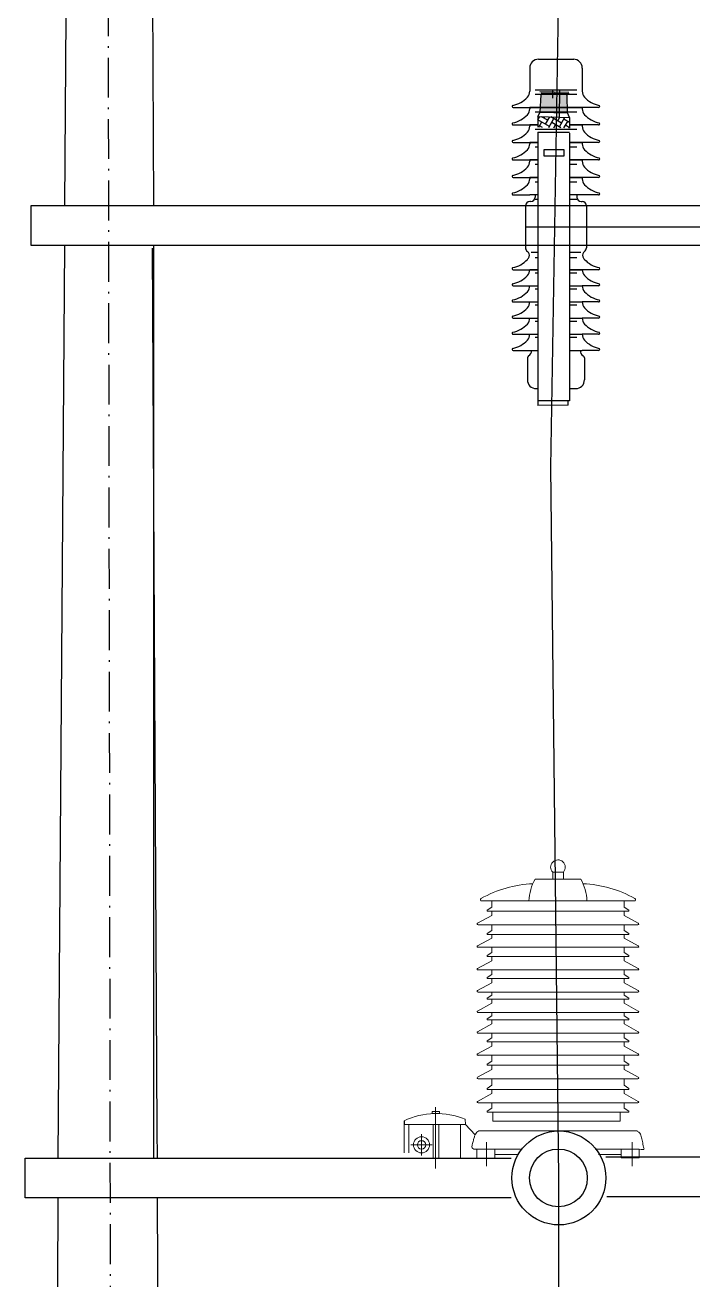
# Model space of a CAD drawing. Header units: inches. Extents: x -246336 to 136055, y -106871 to 69513.
# Drawn here: x -212151 to -211145, y 13678 to 15568 of the extents above; entities that cross this region are included whole.
import ezdxf

# ---------------------------------------------------------------- set-up
doc = ezdxf.new("R2010")
doc.units = ezdxf.units.IN
doc.header["$MEASUREMENT"] = 0
doc.linetypes.add('ACAD_ISO10W100', pattern=[18.5, 12, -3, 0.5, -3])
doc.layers.add('Layer1', color=7, linetype='Continuous')
doc.layers.add('XA-TT1', color=7, linetype='Continuous')

# ---------------------------------------------------------------- blocks, each defined once
blk = doc.blocks.new('gfgfd')
blk.add_line((-87505.7, 44548.7), (-87533, 44548.7))
at = {"layer": 'Layer1', "color": 9, "linetype": 'Continuous', "lineweight": 5}
for p, q in [((-87662.4, 44968.9), (-87593.8, 44968.9)), ((-87743.1, 44935.8), (-87628.1, 44935.8)), ((-87727.9, 44935.8), (-87727.9, 44926.4)), ((-87513, 44935.8), (-87628.1, 44935.8)), ((-87528.3, 44935.8), (-87528.3, 44926.4)), ((-87727.9, 44926.4), (-87734.7, 44921.8)), ((-87734.2, 44920.4), (-87628.1, 44920.4)), ((-87727.9, 44920.4), (-87727.9, 44914)), ((-87521.9, 44920.4), (-87628.1, 44920.4)), ((-87528.3, 44934.9), (-87528.3, 44926.4)), ((-87528.3, 44926.4), (-87521.5, 44921.8)), ((-87528.3, 44920.4), (-87528.3, 44914)), ((-87727.9, 44914), (-87749.2, 44902.2)), ((-87748.6, 44900), (-87628.1, 44900)), ((-87727.9, 44900), (-87727.9, 44891.5)), ((-87507.6, 44900), (-87628.1, 44900)), ((-87528.3, 44914), (-87507, 44902.2)), ((-87528.3, 44900), (-87528.3, 44891.5)), ((-87727.9, 44880), (-87749.2, 44868.2)), ((-87727.9, 44891.5), (-87734.7, 44886.9)), ((-87734.2, 44885.5), (-87628.1, 44885.5)), ((-87727.9, 44885.5), (-87727.9, 44880)), ((-87521.9, 44885.5), (-87628.1, 44885.5)), ((-87528.3, 44891.5), (-87521.5, 44886.9)), ((-87528.3, 44885.5), (-87528.3, 44880)), ((-87528.3, 44880), (-87507, 44868.2)), ((-87748.6, 44866), (-87628.1, 44866)), ((-87727.9, 44866), (-87727.9, 44858.3)), ((-87507.6, 44866), (-87628.1, 44866)), ((-87528.3, 44866), (-87528.3, 44858.3)), ((-87727.9, 44845.8), (-87749.2, 44834.1)), ((-87727.9, 44858.3), (-87734.7, 44853.7)), ((-87734.2, 44852.2), (-87628.1, 44852.2)), ((-87727.9, 44852.2), (-87727.9, 44845.8)), ((-87521.9, 44852.2), (-87628.1, 44852.2)), ((-87528.3, 44858.3), (-87521.5, 44853.7)), ((-87528.3, 44852.2), (-87528.3, 44845.8)), ((-87528.3, 44845.8), (-87507, 44834.1)), ((-87748.6, 44831.9), (-87628.1, 44831.9)), ((-87727.9, 44825), (-87734.7, 44820.4)), ((-87727.9, 44831.9), (-87727.9, 44825)), ((-87507.6, 44831.9), (-87628.1, 44831.9)), ((-87528.3, 44831.9), (-87528.3, 44825)), ((-87528.3, 44825), (-87521.5, 44820.4)), ((-87727.9, 44812.6), (-87749.2, 44800.9)), ((-87734.2, 44819), (-87628.1, 44819)), ((-87727.9, 44819), (-87727.9, 44812.6)), ((-87521.9, 44819), (-87628.1, 44819)), ((-87528.3, 44819), (-87528.3, 44812.6)), ((-87528.3, 44812.6), (-87507, 44800.9)), ((-87748.6, 44798.6), (-87628.1, 44798.6)), ((-87727.9, 44794.1), (-87734.7, 44789.5)), ((-87734.2, 44788), (-87628.1, 44788)), ((-87727.9, 44798.6), (-87727.9, 44794.1)), ((-87727.9, 44788), (-87727.9, 44781.6)), ((-87507.6, 44798.6), (-87628.1, 44798.6)), ((-87521.9, 44788), (-87628.1, 44788)), ((-87528.3, 44798.6), (-87528.3, 44794.1)), ((-87528.3, 44794.1), (-87521.5, 44789.5)), ((-87528.3, 44788), (-87528.3, 44781.6)), ((-87727.9, 44781.6), (-87749.2, 44769.9)), ((-87748.6, 44767.7), (-87628.1, 44767.7)), ((-87727.9, 44767.7), (-87727.9, 44762.9)), ((-87507.6, 44767.7), (-87628.1, 44767.7)), ((-87528.3, 44781.6), (-87507, 44769.9)), ((-87528.3, 44767.7), (-87528.3, 44762.9)), ((-87727.9, 44750.5), (-87749.2, 44738.7)), ((-87727.9, 44762.9), (-87734.7, 44758.3)), ((-87734.2, 44756.9), (-87628.1, 44756.9)), ((-87727.9, 44756.9), (-87727.9, 44750.5)), ((-87521.9, 44756.9), (-87628.1, 44756.9)), ((-87528.3, 44762.9), (-87521.5, 44758.3)), ((-87528.3, 44756.9), (-87528.3, 44750.5)), ((-87528.3, 44750.5), (-87507, 44738.7)), ((-87748.6, 44736.5), (-87628.1, 44736.5)), ((-87727.9, 44729.7), (-87734.7, 44725.1)), ((-87727.9, 44736.5), (-87727.9, 44729.7)), ((-87507.6, 44736.5), (-87628.1, 44736.5)), ((-87528.3, 44736.5), (-87528.3, 44729.7)), ((-87528.3, 44729.7), (-87521.5, 44725.1)), ((-87727.9, 44717.2), (-87749.2, 44705.5)), ((-87734.2, 44723.6), (-87628.1, 44723.6)), ((-87727.9, 44723.6), (-87727.9, 44717.2)), ((-87521.9, 44723.6), (-87628.1, 44723.6)), ((-87528.3, 44723.6), (-87528.3, 44717.2)), ((-87528.3, 44717.2), (-87507, 44705.5)), ((-87748.6, 44703.3), (-87628.1, 44703.3)), ((-87727.9, 44694.4), (-87734.7, 44689.7)), ((-87727.9, 44702.8), (-87727.9, 44694.4)), ((-87507.6, 44703.3), (-87628.1, 44703.3)), ((-87528.3, 44702.8), (-87528.3, 44694.4)), ((-87528.3, 44694.4), (-87521.5, 44689.7)), ((-87727.9, 44681.9), (-87749.2, 44670.2)), ((-87734.2, 44688.3), (-87628.1, 44688.3)), ((-87727.9, 44688.3), (-87727.9, 44681.9)), ((-87521.9, 44688.3), (-87628.1, 44688.3)), ((-87528.3, 44688.3), (-87528.3, 44681.9)), ((-87528.3, 44681.9), (-87507, 44670.2)), ((-87748.6, 44667.9), (-87628.1, 44667.9)), ((-87727.9, 44658.1), (-87734.7, 44653.5)), ((-87734.2, 44652), (-87628.1, 44652)), ((-87727.9, 44667.9), (-87727.9, 44658.1)), ((-87727.9, 44652), (-87727.9, 44645.6)), ((-87507.6, 44667.9), (-87628.1, 44667.9)), ((-87521.9, 44652), (-87628.1, 44652)), ((-87528.3, 44667.9), (-87528.3, 44658.1)), ((-87528.3, 44658.1), (-87521.5, 44653.5)), ((-87528.3, 44652), (-87528.3, 44645.6)), ((-87727.9, 44645.6), (-87749.2, 44633.9)), ((-87528.3, 44645.6), (-87507, 44633.9)), ((-87812.5, 44625), (-87812.5, 44533)), ((-87748.6, 44631.7), (-87628.1, 44631.7)), ((-87727.9, 44623.7), (-87734.7, 44619.1)), ((-87734.2, 44617.6), (-87628.1, 44617.6)), ((-87727.9, 44631.7), (-87727.9, 44623.7)), ((-87726.2, 44617.6), (-87726.2, 44604.2)), ((-87507.6, 44631.7), (-87628.1, 44631.7)), ((-87521.9, 44617.6), (-87628.1, 44617.6)), ((-87534.5, 44617.6), (-87534.5, 44604.2)), ((-87528.3, 44631.7), (-87528.3, 44623.7)), ((-87528.3, 44623.7), (-87521.5, 44619.1)), ((-87860.1, 44599.1), (-87767.2, 44599.1)), ((-87860.1, 44599.1), (-87860.1, 44556.6)), ((-87852.6, 44556.6), (-87852.6, 44599.1)), ((-87816.4, 44599.1), (-87816.4, 44548.7)), ((-87807.8, 44599.1), (-87807.8, 44548.7)), ((-87775.1, 44599.1), (-87775.1, 44548.7)), ((-87767.2, 44599.1), (-87768, 44607)), ((-87767.2, 44599.1), (-87752.8, 44583.7)), ((-87726.2, 44604.2), (-87628.1, 44604.2)), ((-87534.5, 44604.2), (-87628.1, 44604.2)), ((-87833.7, 44552.5), (-87833.7, 44584.3)), ((-87747.6, 44589.3), (-87508.9, 44589.3)), ((-87849.7, 44568.4), (-87817.8, 44568.4)), ((-87750.5, 44561.7), (-87684.4, 44561.7)), ((-87750.5, 44561.7), (-87750.5, 44548.7)), ((-87735.7, 44572.2), (-87735.7, 44536.5)), ((-87723.1, 44561.7), (-87723.1, 44548.7)), ((-87572, 44561.7), (-87505.7, 44561.7)), ((-87533, 44561.7), (-87533, 44548.7)), ((-87516.1, 44572.2), (-87516.1, 44536.5)), ((-87505.7, 44561.7), (-87505.7, 44548.7)), ((-87723.1, 44554.1), (-87689.6, 44554.1)), ((-87533, 44554.1), (-87566.8, 44554.1))]:
    blk.add_line(p, q, dxfattribs=at)
at = {"layer": 'Layer1', "color": 3, "linetype": 'Continuous'}
blk.add_line((-87860.1, 44604.6), (-87860.1, 44599.1), dxfattribs=at)
at = {"layer": 'Layer1', "color": 9, "linetype": 'Continuous', "lineweight": 5}
for points in [[(-87636, 44968.9), (-87619.9, 44968.9), (-87619.9, 44979.3), (-87636, 44979.3)], [(-87817.7, 44615.4), (-87806.6, 44615.4), (-87806.6, 44618.8), (-87817.7, 44618.8)]]:
    blk.add_lwpolyline(points, close=True, dxfattribs=at)
at = {"layer": 'Layer1', "color": 9, "linetype": 'Continuous', "lineweight": 5, "const_width": 0.0122}
for points in [[(-87734.2, 44617.6), (-87747.6, 44617.6), (-87747.6, 44589.3)], [(-87521.9, 44617.6), (-87508.6, 44617.6), (-87508.6, 44588.3)]]:
    blk.add_lwpolyline(points, dxfattribs=at)
at = {"layer": 'Layer1', "color": 9, "linetype": 'Continuous', "lineweight": 5}
for radius in [12.2, 6.29]:
    blk.add_circle((-87833.7, 44568.4), radius, dxfattribs=at)
for centre, radius, start, end in [((-87628.1, 44986.7), 11, 317.7538, 224.1244), ((-87657.8, 44784.9), 177.1, 92.6312, 119.1686), ((-87598.9, 44932.8), 73, 150.4468, 177.6719), ((-87657.3, 44932.8), 73, 2.3281, 29.5532), ((-87598.4, 44784.9), 177.1, 60.8314, 87.3688), ((-87743.1, 44937.8), 1.99, 119.1686, 270), ((-87513, 44937.8), 1.99, 270, 60.8314), ((-87734.2, 44921.2), 0.796, 124.3045, 270), ((-87521.9, 44921.2), 0.796, 270, 55.6955), ((-87748.6, 44901.2), 1.19, 118.8632, 270), ((-87507.6, 44901.2), 1.19, 270, 61.1368), ((-87734.2, 44886.3), 0.796, 124.3045, 270), ((-87521.9, 44886.3), 0.796, 270, 55.6955), ((-87748.6, 44867.2), 1.19, 118.8632, 270), ((-87507.6, 44867.2), 1.19, 270, 61.1368), ((-87734.2, 44853), 0.796, 124.3045, 270), ((-87521.9, 44853), 0.796, 270, 55.6955), ((-87748.6, 44833.1), 1.19, 118.8632, 270), ((-87507.6, 44833.1), 1.19, 270, 61.1368), ((-87734.2, 44819.8), 0.796, 124.3045, 270), ((-87521.9, 44819.8), 0.796, 270, 55.6955), ((-87748.6, 44799.8), 1.19, 118.8632, 270), ((-87734.2, 44788.8), 0.796, 124.3045, 270), ((-87521.9, 44788.8), 0.796, 270, 55.6955), ((-87507.6, 44799.8), 1.19, 270, 61.1368), ((-87748.6, 44768.9), 1.19, 118.8632, 270), ((-87507.6, 44768.9), 1.19, 270, 61.1368), ((-87734.2, 44757.7), 0.796, 124.3045, 270), ((-87521.9, 44757.7), 0.796, 270, 55.6955), ((-87748.6, 44737.7), 1.19, 118.8632, 270), ((-87507.6, 44737.7), 1.19, 270, 61.1368), ((-87734.2, 44724.4), 0.796, 124.3045, 270), ((-87521.9, 44724.4), 0.796, 270, 55.6955), ((-87748.6, 44704.4), 1.19, 118.8632, 270), ((-87734.2, 44689.1), 0.796, 124.3045, 270), ((-87521.9, 44689.1), 0.796, 270, 55.6955), ((-87507.6, 44704.4), 1.19, 270, 61.1368), ((-87748.6, 44669.1), 1.19, 118.8632, 270), ((-87734.2, 44652.8), 0.796, 124.3045, 270), ((-87521.9, 44652.8), 0.796, 270, 55.6955), ((-87507.6, 44669.1), 1.19, 270, 61.1368), ((-87748.6, 44632.9), 1.19, 118.8632, 270), ((-87507.6, 44632.9), 1.19, 270, 61.1368), ((-87811.4, 44502.1), 113.5, 67.5233, 115.4114), ((-87734.2, 44618.4), 0.796, 124.3045, 270), ((-87521.9, 44618.4), 0.796, 270, 55.6955)]:
    blk.add_arc(centre, radius, start, end, dxfattribs=at)
for points in [[(-87747.6, 44589.3), (-87750.3, 44587.5), (-87752.4, 44584.5), (-87754, 44580.4), (-87755.5, 44575.3), (-87757.3, 44568.5), (-87757.5, 44563.7), (-87750.5, 44561.7)], [(-87508.9, 44589.3), (-87505.7, 44586.9), (-87503.7, 44584.5), (-87502.6, 44581), (-87500.6, 44573.5), (-87499, 44564.9), (-87498.2, 44562.5), (-87505.7, 44561.7)]]:
    blk.add_spline(points, degree=3, dxfattribs=at)

msp = doc.modelspace()

# ---------------------------------------------------------------- hatches: boundary and pattern name
msp.add_hatch(color=256).paths.add_polyline_path([(-211334.264, 15461.819, 0.40642035), (-211335.911, 15463.422, -0.00661731), (-211335.867, 15463.422), (-211351.173, 15463.827, -0.00520462), (-211353.923, 15463.9), (-211371.978, 15464.378, 0.42199259), (-211373.669, 15462.731, -0.01423966), (-211373.667, 15462.825), (-211375.13, 15437.153), (-211333.576, 15436.053)])
h = msp.add_hatch()
h.set_pattern_fill('AR-HBONE', color=256, scale=0.065894, angle=15, style=0)
h.set_pattern_definition([(60, (-243551.9094, 3403.415), (-2.4504929, 9.1453639), [20.084613, -6.694871]), (150, (-243548.562, 3409.213), (-2.4504929, 9.1453639), [20.084613, -6.694871])])
h.paths.add_polyline_path([(-211330.53, 15412.949), (-211330.53, 15429.029), (-211378.535, 15430.3), (-211378.535, 15414.22), (-211358.637, 15413.693)])

# ---------------------------------------------------------------- linework, layer by layer
at = {"color": 2, "linetype": 'ACAD_ISO10W100', "ltscale": 5}
msp.add_line((-212027.969, 16721.461), (-212014.075, 8197.879), dxfattribs=at)
for p, q in [((-211390.71, 15503.467), (-211390.71, 15470.416)), ((-211377.531, 15516.646), (-211324.815, 15516.646)), ((-211324.815, 15516.646), (-211324.118, 15516.628)), ((-211311.636, 15503.467), (-211311.636, 15470.416)), ((-211390.71, 15470.416), (-211390.71, 15468.384)), ((-211382.755, 15470.471), (-211319.591, 15470.471)), ((-211382.755, 15463.827), (-211319.591, 15463.827)), ((-211375.731, 15467.978), (-211332.026, 15466.821)), ((-211373.481, 15466.088), (-211331.527, 15464.977)), ((-211371.978, 15464.378), (-211335.867, 15463.422)), ((-211311.636, 15470.416), (-211311.636, 15468.384)), ((-211375.131, 15437.133), (-211373.667, 15462.825)), ((-211333.576, 15436.053), (-211334.264, 15461.819)), ((-211415.47, 15444.058), (-211390.71, 15444.058)), ((-211390.71, 15444.058), (-211390.71, 15442.027)), ((-211390.71, 15444.058), (-211311.636, 15444.058)), ((-211311.636, 15444.058), (-211390.71, 15444.058)), ((-211382.755, 15437.469), (-211319.591, 15437.469)), ((-211378.535, 15430.3), (-211375.121, 15437.153)), ((-211378.535, 15430.3), (-211378.535, 15414.22)), ((-211378.535, 15430.3), (-211330.53, 15429.029)), ((-211375.121, 15437.153), (-211333.576, 15436.053)), ((-211330.53, 15429.029), (-211333.576, 15436.053)), ((-211330.53, 15429.029), (-211330.53, 15412.949)), ((-211286.876, 15444.058), (-211311.636, 15444.058)), ((-211311.636, 15444.058), (-211311.636, 15442.027)), ((-211415.47, 15417.701), (-211390.71, 15417.701)), ((-211390.71, 15417.701), (-211390.71, 15415.669)), ((-211378.535, 15417.701), (-211390.71, 15417.701)), ((-211390.71, 15417.701), (-211378.535, 15417.701)), ((-211382.755, 15411.111), (-211319.591, 15411.111)), ((-211378.535, 15406.813), (-211330.53, 15406.813)), ((-211378.535, 15406.813), (-211378.535, 14995.049)), ((-211330.53, 15417.701), (-211311.636, 15417.701)), ((-211311.636, 15417.701), (-211330.53, 15417.701)), ((-211286.876, 15417.701), (-211311.636, 15417.701)), ((-211311.636, 15417.701), (-211311.636, 15415.669)), ((-211415.47, 15391.343), (-211390.71, 15391.343)), ((-211390.71, 15391.343), (-211390.71, 15389.311)), ((-211378.535, 15391.343), (-211390.71, 15391.343)), ((-211390.71, 15391.343), (-211378.535, 15391.343)), ((-211330.53, 15405.542), (-211330.53, 15038.091)), ((-211330.53, 15391.343), (-211311.636, 15391.343)), ((-211311.636, 15391.343), (-211330.53, 15391.343)), ((-211286.876, 15391.343), (-211311.636, 15391.343)), ((-211311.636, 15391.343), (-211311.636, 15389.311)), ((-211382.755, 15384.753), (-211378.535, 15384.753)), ((-211330.53, 15384.753), (-211319.591, 15384.753)), ((-211415.47, 15364.985), (-211390.71, 15364.985)), ((-211390.71, 15364.985), (-211390.71, 15362.953)), ((-211378.535, 15364.985), (-211390.71, 15364.985)), ((-211390.71, 15364.985), (-211378.535, 15364.985)), ((-211382.755, 15358.396), (-211378.535, 15358.396)), ((-211330.53, 15364.985), (-211311.636, 15364.985)), ((-211311.636, 15364.985), (-211330.53, 15364.985)), ((-211330.53, 15358.396), (-211319.591, 15358.396)), ((-211286.876, 15364.985), (-211311.636, 15364.985)), ((-211311.636, 15364.985), (-211311.636, 15362.953)), ((-211415.47, 15338.627), (-211390.71, 15338.627)), ((-211390.71, 15338.627), (-211390.71, 15336.596)), ((-211378.535, 15338.627), (-211390.71, 15338.627)), ((-211390.71, 15338.627), (-211378.535, 15338.627)), ((-211382.755, 15332.038), (-211378.535, 15332.038)), ((-211330.53, 15338.627), (-211311.636, 15338.627)), ((-211311.636, 15338.627), (-211330.53, 15338.627)), ((-211330.53, 15332.038), (-211319.591, 15332.038)), ((-211286.876, 15338.627), (-211311.636, 15338.627)), ((-211311.636, 15338.627), (-211311.636, 15336.596)), ((-211415.47, 15312.27), (-211390.71, 15312.27)), ((-211397.058, 15295.606), (-211397.058, 15232.601)), ((-211397.058, 15295.606), (-211397.058, 15232.601)), ((-211378.535, 15312.27), (-211390.71, 15312.27)), ((-211389.344, 15302.196), (-211390.468, 15302.196)), ((-211382.755, 15312.27), (-211382.755, 15308.785)), ((-211382.755, 15305.68), (-211378.535, 15305.68)), ((-211311.636, 15312.27), (-211330.53, 15312.27)), ((-211330.53, 15305.68), (-211319.591, 15305.68)), ((-211319.591, 15312.27), (-211319.591, 15308.785)), ((-211313.002, 15302.196), (-211311.878, 15302.196)), ((-211286.876, 15312.27), (-211311.636, 15312.27)), ((-211305.288, 15295.606), (-211305.288, 15232.601)), ((-211388.583, 15226.011), (-211378.535, 15226.011)), ((-211382.755, 15218.206), (-211378.535, 15218.206)), ((-211330.53, 15226.011), (-211313.763, 15226.011)), ((-211330.53, 15218.206), (-211319.591, 15218.206)), ((-211415.47, 15199.654), (-211390.71, 15199.654)), ((-211378.535, 15199.654), (-211390.71, 15199.654)), ((-211390.71, 15199.654), (-211378.535, 15199.654)), ((-211330.53, 15199.654), (-211311.636, 15199.654)), ((-211311.636, 15199.654), (-211330.53, 15199.654)), ((-211286.876, 15199.654), (-211311.636, 15199.654)), ((-211382.755, 15195.096), (-211378.535, 15195.096)), ((-211330.53, 15195.096), (-211319.591, 15195.096)), ((-211415.47, 15175.328), (-211390.71, 15175.328)), ((-211390.71, 15175.328), (-211378.535, 15175.328)), ((-211382.755, 15170.77), (-211378.535, 15170.77)), ((-211330.53, 15175.328), (-211311.636, 15175.328)), ((-211330.53, 15170.77), (-211319.591, 15170.77)), ((-211286.876, 15175.328), (-211311.636, 15175.328)), ((-211415.47, 15151.001), (-211390.71, 15151.001)), ((-211390.71, 15151.001), (-211378.535, 15151.001)), ((-211382.755, 15146.444), (-211378.535, 15146.444)), ((-211330.53, 15151.001), (-211311.636, 15151.001)), ((-211330.53, 15146.444), (-211319.591, 15146.444)), ((-211286.876, 15151.001), (-211311.636, 15151.001)), ((-211415.47, 15126.675), (-211390.71, 15126.675)), ((-211390.71, 15126.675), (-211378.535, 15126.675)), ((-211330.53, 15126.675), (-211311.636, 15126.675)), ((-211286.876, 15126.675), (-211311.636, 15126.675)), ((-211382.755, 15122.118), (-211378.535, 15122.118)), ((-211330.53, 15122.118), (-211319.591, 15122.118)), ((-211415.47, 15102.349), (-211390.71, 15102.349)), ((-211390.71, 15102.349), (-211378.535, 15102.349)), ((-211382.755, 15097.792), (-211378.535, 15097.792)), ((-211330.53, 15102.349), (-211311.636, 15102.349)), ((-211330.53, 15097.792), (-211319.591, 15097.792)), ((-211286.876, 15102.349), (-211311.636, 15102.349)), ((-211415.47, 15078.023), (-211390.71, 15078.023)), ((-211394.173, 15066.86), (-211394.173, 15033.645)), ((-211390.71, 15078.023), (-211378.535, 15078.023)), ((-211330.53, 15078.023), (-211311.636, 15078.023)), ((-211286.876, 15078.023), (-211311.636, 15078.023)), ((-211308.173, 15066.86), (-211308.173, 15033.645)), ((-211330.53, 15038.091), (-211330.53, 15002.115)), ((-211380.995, 15020.466), (-211378.535, 15020.466)), ((-211330.53, 15020.466), (-211321.352, 15020.466)), ((-211330.53, 15002.115), (-211378.535, 15001.813)), ((-211332.875, 14995.336), (-211378.535, 14995.049)), ((-211332.875, 14995.336), (-211332.918, 15002.1))]:
    msp.add_line(p, q)
at = {"color": 2}
msp.add_line((-211397.058, 15264.104), (-209436.367, 15264.104), dxfattribs=at)
for centre, radius, start, end in [((-211377.531, 15503.467), 13.179, 90, 180), ((-211324.815, 15503.467), 13.179, 0, 90), ((-211403.889, 15468.384), 13.179, 317.491336, 0), ((-211372.022, 15462.731), 1.647, 88.483447, 176.737713), ((-211349.051, 15595.937), 132.127, 259.345146, 277.621747), ((-211298.458, 15468.384), 13.179, 180, 222.508664), ((-211415.47, 15445.706), 1.647, 118.413483, 270), ((-211423.822, 15486.656), 40.22, 280.845948, 317.491336), ((-211335.911, 15461.775), 1.647, 1.528698, 88.483447), ((-211278.524, 15486.656), 40.22, 222.508664, 259.154052), ((-211286.876, 15445.706), 1.647, 270, 61.586517), ((-211423.822, 15460.298), 40.22, 280.845948, 317.491336), ((-211403.889, 15442.027), 13.179, 317.491336, 0), ((-211298.458, 15442.027), 13.179, 180, 222.508664), ((-211278.524, 15460.298), 40.22, 222.508664, 259.154052), ((-211415.47, 15419.348), 1.647, 118.413483, 270), ((-211403.889, 15415.669), 13.179, 317.491336, 0), ((-211298.458, 15415.669), 13.179, 180, 222.508664), ((-211286.876, 15419.348), 1.647, 270, 61.586517), ((-211415.47, 15392.99), 1.647, 118.413483, 270), ((-211423.822, 15433.941), 40.22, 280.845948, 317.491336), ((-211403.889, 15389.311), 13.179, 317.491336, 0), ((-211298.458, 15389.311), 13.179, 180, 222.508664), ((-211278.524, 15433.941), 40.22, 222.508664, 259.154052), ((-211286.876, 15392.99), 1.647, 270, 61.586517), ((-211423.822, 15407.583), 40.22, 280.845948, 317.491336), ((-211278.524, 15407.583), 40.22, 222.508664, 259.154052), ((-211415.47, 15366.633), 1.647, 118.413483, 270), ((-211423.822, 15381.225), 40.22, 280.845948, 317.491336), ((-211403.889, 15362.953), 13.179, 317.491336, 0), ((-211298.458, 15362.953), 13.179, 180, 222.508664), ((-211278.524, 15381.225), 40.22, 222.508664, 259.154052), ((-211286.876, 15366.633), 1.647, 270, 61.586517), ((-211415.47, 15340.275), 1.647, 118.413483, 270), ((-211403.889, 15336.596), 13.179, 317.491336, 0), ((-211298.458, 15336.596), 13.179, 180, 222.508664), ((-211286.876, 15340.275), 1.647, 270, 61.586517), ((-211415.47, 15313.917), 1.647, 118.413483, 270), ((-211423.822, 15354.867), 40.22, 280.845948, 317.491336), ((-211278.524, 15354.867), 40.22, 222.508664, 259.154052), ((-211286.876, 15313.917), 1.647, 270, 61.586517), ((-211390.468, 15295.606), 6.589, 90, 180), ((-211389.344, 15308.785), 6.589, 270, 0), ((-211313.002, 15308.785), 6.589, 180, 270), ((-211311.878, 15295.606), 6.589, 0, 90), ((-211390.468, 15232.601), 6.589, 180, 236.511822), ((-211403.889, 15223.98), 13.179, 317.491336, 338.920331), ((-211397.74, 15221.61), 6.589, 338.920331, 56.511822), ((-211304.606, 15221.61), 6.589, 123.488178, 201.079669), ((-211298.458, 15223.98), 13.179, 201.079669, 222.508664), ((-211311.878, 15232.601), 6.589, 303.488178, 0), ((-211415.47, 15201.301), 1.647, 118.413483, 270), ((-211423.822, 15242.251), 40.22, 280.845948, 317.491336), ((-211403.889, 15199.654), 13.179, 317.491336, 0), ((-211298.458, 15199.654), 13.179, 180, 222.508664), ((-211278.524, 15242.251), 40.22, 222.508664, 259.154052), ((-211286.876, 15201.301), 1.647, 270, 61.586517), ((-211423.822, 15217.925), 40.22, 280.845948, 317.491336), ((-211278.524, 15217.925), 40.22, 222.508664, 259.154052), ((-211415.47, 15176.975), 1.647, 118.413483, 270), ((-211423.822, 15193.599), 40.22, 280.845948, 317.491336), ((-211403.889, 15175.328), 13.179, 317.491336, 0), ((-211298.458, 15175.328), 13.179, 180, 222.508664), ((-211278.524, 15193.599), 40.22, 222.508664, 259.154052), ((-211286.876, 15176.975), 1.647, 270, 61.586517), ((-211415.47, 15152.649), 1.647, 118.413483, 270), ((-211403.889, 15151.001), 13.179, 317.491336, 0), ((-211298.458, 15151.001), 13.179, 180, 222.508664), ((-211286.876, 15152.649), 1.647, 270, 61.586517), ((-211415.47, 15128.323), 1.647, 118.413483, 270), ((-211423.822, 15169.273), 40.22, 280.845948, 317.491336), ((-211403.889, 15126.675), 13.179, 317.491336, 0), ((-211298.458, 15126.675), 13.179, 180, 222.508664), ((-211278.524, 15169.273), 40.22, 222.508664, 259.154052), ((-211286.876, 15128.323), 1.647, 270, 61.586517), ((-211415.47, 15103.997), 1.647, 118.413483, 270), ((-211423.822, 15144.947), 40.22, 280.845948, 317.491336), ((-211278.524, 15144.947), 40.22, 222.508664, 259.154052), ((-211286.876, 15103.997), 1.647, 270, 61.586517), ((-211423.822, 15120.621), 40.22, 280.845948, 317.491336), ((-211403.889, 15102.349), 13.179, 317.491336, 0), ((-211298.458, 15102.349), 13.179, 180, 222.508664), ((-211278.524, 15120.621), 40.22, 222.508664, 259.154052), ((-211415.47, 15079.671), 1.647, 118.413483, 270), ((-211390.879, 15066.86), 3.295, 117.07248, 180), ((-211396.252, 15077.373), 8.512, 297.07248, 4.38189), ((-211306.094, 15077.373), 8.512, 175.61811, 242.92752), ((-211311.467, 15066.86), 3.295, 0, 62.92752), ((-211286.876, 15079.671), 1.647, 270, 61.586517), ((-211380.995, 15033.645), 13.179, 180, 270), ((-211321.352, 15033.645), 13.179, 270, 0)]:
    msp.add_arc(centre, radius, start, end)
at = {"layer": 'Layer1'}
for p, q in [((-211963.021, 16288.785), (-211957.701, 15296.329)), ((-211957.701, 15236.269), (-211957.701, 13861.305))]:
    msp.add_line(p, q, dxfattribs=at)
msp.add_lwpolyline([(-211368.761, 15380.45), (-211339.245, 15380.45), (-211339.245, 15370.897), (-211368.761, 15370.897)], close=True, dxfattribs=at)
at = {"layer": 'XA-TT1', "color": 2, "flags": 128}
for points in [[(-211334.069, 16409.22), (-211359.541, 14902.189)], [(-211356.442, 15470.471), (-211356.627, 15458.162)], [(-211345.834, 15470.471), (-211346.241, 15429.141)], [(-211359.541, 14902.189), (-211347.505, 13831.275)], [(-211347.505, 13831.275), (-211347.505, 12857.704)]]:
    msp.add_lwpolyline(points, dxfattribs=at)
at = {"layer": 'XA-TT1', "color": 7, "flags": 128}
for points in [[(-212091.149, 15296.329), (-212088.657, 15653.656)], [(-212141.94, 15236.269), (-212141.94, 15296.329), (-211419.991, 15296.329)], [(-211956.66, 15296.329), (-209339.58, 15296.329), (-209339.58, 15236.269), (-211956.26, 15236.269)], [(-211419.991, 15236.269), (-212141.94, 15236.269)], [(-212101.16, 13861.305), (-212091.568, 15236.269)], [(-211959.752, 15232.068), (-211952.568, 13903.108)], [(-211952.568, 13903.108), (-211952.385, 13861.305)], [(-212151.232, 13801.245), (-212151.232, 13861.305), (-211564.787, 13861.305)], [(-212151.232, 13861.305), (-211418.735, 13861.305)], [(-211275.98, 13862.901), (-210815.653, 13862.901)], [(-211418.735, 13801.245), (-212151.232, 13801.245)], [(-212104.122, 13145.396), (-212101.464, 13801.245)], [(-211952.121, 13801.245), (-211949.242, 13145.396)], [(-210818.7, 13802.841), (-211274.538, 13802.841)]]:
    msp.add_lwpolyline(points, dxfattribs=at)
at = {"layer": 'XA-TT1'}
for centre, radius in [((-211346.75, 13831.272), 70.778), ((-211347.505, 13831.275), 43.552)]:
    msp.add_circle(centre, radius, dxfattribs=at)

# ---------------------------------------------------------------- block references
msp.add_blockref('gfgfd', (-123720.067, -30687.224))

doc.saveas('drawing.dxf')
